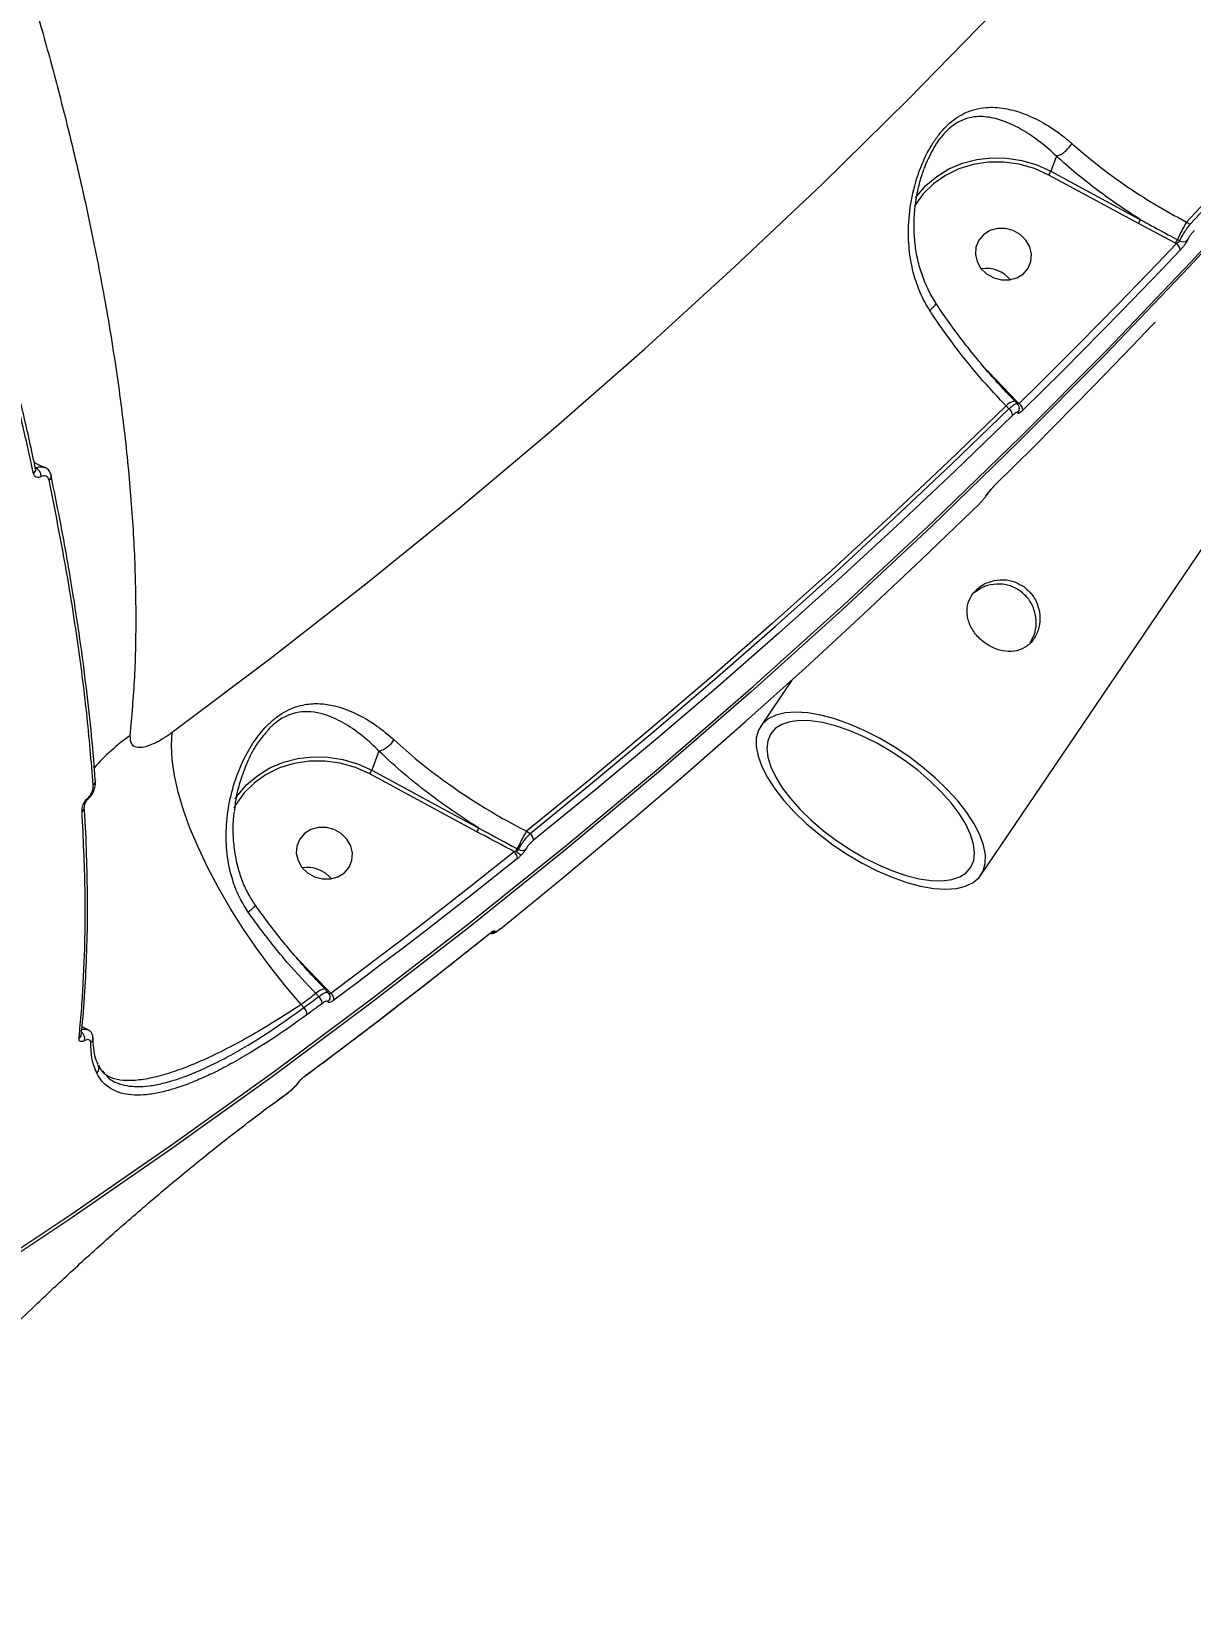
# Model space of a CAD drawing. Header units: millimetres. Extents: x -4688 to 6829, y -6350 to 4771.
# Drawn here: x 2400.1 to 2583.1, y 28.7 to 279 of the extents above; entities that cross this region are included whole.
import ezdxf

# ---------------------------------------------------------------- set-up
doc = ezdxf.new("R2010")
doc.units = ezdxf.units.MM
for name, color, linetype in [('DIKOM_ОБЪЕКТ', 7, 'Continuous'), ('DIKOM_РАЗМЕР_ЗОНА', 7, 'Continuous'), ('DIKOM_РАЗМЕР_ОБЪЕКТА', 7, 'Continuous')]:
    doc.layers.add(name, color=color, linetype=linetype)
doc.styles.add('style1', font='arial.ttf', dxfattribs={"width": 0.8})
doc.dimstyles.new('1-50', dxfattribs={"dimtxt": 300, "dimasz": 200, "dimexe": 100, "dimexo": 0, "dimgap": 100, "dimtad": 1, "dimtxsty": 'style1', "dimcen": 200, "dimclrd": 7, "dimclre": 7, "dimclrt": 7, "dimadec": 1, "dimazin": 2, "dimtfac": 1, "dimtmove": 0, "dimatfit": 2, "dimfxl": 0, "dimlwd": 25, "dimlwe": 18, "dimarcsym": 0})

# ---------------------------------------------------------------- blocks, each defined once
blk = doc.blocks.new('*D9')
at = {"layer": 'Defpoints', "color": 0, "transparency": 16777216}
for p in [(2285.35, 2926.08), (233.68, -3329.73), (5655.58, -3329.73)]:
    blk.add_point(p, dxfattribs=at)
at = {"layer": 'DIKOM_РАЗМЕР_ОБЪЕКТА', "color": 7, "lineweight": 18, "transparency": 16777216}
for p, q in [((2285.35, 2926.08), (5755.58, 2926.08)), ((233.68, -3329.73), (5755.58, -3329.73))]:
    blk.add_line(p, q, dxfattribs=at)
at = {"layer": 'DIKOM_РАЗМЕР_ОБЪЕКТА', "color": 7, "lineweight": 25, "transparency": 16777216}
blk.add_line((5655.58, 2726.08), (5655.58, -3129.73), dxfattribs=at)
at = {"layer": 'DIKOM_РАЗМЕР_ОБЪЕКТА', "color": 7, "transparency": 16777216}
for points in [[(5622.24, 2726.08), (5688.91, 2726.08), (5655.58, 2926.08)], [(5622.24, -3129.73), (5688.91, -3129.73), (5655.58, -3329.73)]]:
    blk.add_solid(points, dxfattribs=at)
at = {"layer": 'DIKOM_РАЗМЕР_ОБЪЕКТА', "color": 7, "transparency": 16777216, "insert": (5402.4, -130.27), "char_height": 300, "attachment_point": 5, "rotation": 90, "style": 'style1'}
blk.add_mtext('6250', dxfattribs=at)
blk = doc.blocks.new('*D10')
at = {"layer": 'Defpoints', "color": 0, "transparency": 16777216}
for p in [(2960.09, 4770.95), (741.18, -5330.34), (6729.08, -5330.34)]:
    blk.add_point(p, dxfattribs=at)
at = {"layer": 'DIKOM_РАЗМЕР_ЗОНА', "color": 7, "lineweight": 18, "transparency": 16777216}
for p, q in [((2960.09, 4770.95), (6829.08, 4770.95)), ((741.18, -5330.34), (6829.08, -5330.34))]:
    blk.add_line(p, q, dxfattribs=at)
at = {"layer": 'DIKOM_РАЗМЕР_ЗОНА', "color": 7, "lineweight": 25, "transparency": 16777216}
blk.add_line((6729.08, 4570.95), (6729.08, -5130.34), dxfattribs=at)
at = {"layer": 'DIKOM_РАЗМЕР_ЗОНА', "color": 7, "transparency": 16777216}
for points in [[(6695.74, 4570.95), (6762.41, 4570.95), (6729.08, 4770.95)], [(6695.74, -5130.34), (6762.41, -5130.34), (6729.08, -5330.34)]]:
    blk.add_solid(points, dxfattribs=at)
at = {"layer": 'DIKOM_РАЗМЕР_ЗОНА', "color": 7, "transparency": 16777216, "insert": (6475.9, -93.77), "char_height": 300, "attachment_point": 5, "rotation": 90, "style": 'style1'}
blk.add_mtext('10100', dxfattribs=at)
blk = doc.blocks.new('*D11')
at = {"layer": 'Defpoints', "color": 0, "transparency": 16777216}
for p in [(3703.08, 2652.76), (-3188.42, -47.63), (-3188.42, -4921.77)]:
    blk.add_point(p, dxfattribs=at)
at = {"layer": 'DIKOM_РАЗМЕР_ОБЪЕКТА', "color": 7, "lineweight": 18, "transparency": 16777216}
for p, q in [((3703.08, 2652.76), (3703.08, -5021.77)), ((-3188.42, -47.63), (-3188.42, -5021.77))]:
    blk.add_line(p, q, dxfattribs=at)
at = {"layer": 'DIKOM_РАЗМЕР_ОБЪЕКТА', "color": 7, "lineweight": 25, "transparency": 16777216}
blk.add_line((3503.08, -4921.77), (-2988.42, -4921.77), dxfattribs=at)
at = {"layer": 'DIKOM_РАЗМЕР_ОБЪЕКТА', "color": 7, "transparency": 16777216}
for points in [[(-2988.42, -4888.44), (-2988.42, -4955.11), (-3188.42, -4921.77)], [(3503.08, -4888.44), (3503.08, -4955.11), (3703.08, -4921.77)]]:
    blk.add_solid(points, dxfattribs=at)
at = {"layer": 'DIKOM_РАЗМЕР_ОБЪЕКТА', "color": 7, "transparency": 16777216, "insert": (4.08, -4668.6), "char_height": 300, "attachment_point": 5, "style": 'style1'}
blk.add_mtext('6900', dxfattribs=at)
blk = doc.blocks.new('*D12')
at = {"layer": 'Defpoints', "color": 0, "transparency": 16777216}
for p in [(4937.72, 2926.08), (-4688.42, -671.13), (4937.72, -6249.77)]:
    blk.add_point(p, dxfattribs=at)
at = {"layer": 'DIKOM_РАЗМЕР_ЗОНА', "color": 7, "lineweight": 18, "transparency": 16777216}
for p, q in [((4937.72, 2926.08), (4937.72, -6349.77)), ((-4688.42, -671.13), (-4688.42, -6349.77))]:
    blk.add_line(p, q, dxfattribs=at)
at = {"layer": 'DIKOM_РАЗМЕР_ЗОНА', "color": 7, "lineweight": 25, "transparency": 16777216}
blk.add_line((-4488.42, -6249.77), (4737.72, -6249.77), dxfattribs=at)
at = {"layer": 'DIKOM_РАЗМЕР_ЗОНА', "color": 7, "transparency": 16777216}
for points in [[(-4488.42, -6216.44), (-4488.42, -6283.11), (-4688.42, -6249.77)], [(4737.72, -6216.44), (4737.72, -6283.11), (4937.72, -6249.77)]]:
    blk.add_solid(points, dxfattribs=at)
at = {"layer": 'DIKOM_РАЗМЕР_ЗОНА', "color": 7, "transparency": 16777216, "insert": (124.65, -5996.6), "char_height": 300, "attachment_point": 5, "style": 'style1'}
blk.add_mtext('9650', dxfattribs=at)

msp = doc.modelspace()

# ---------------------------------------------------------------- linework, layer by layer
at = {"layer": 'DIKOM_ОБЪЕКТ', "color": 7, "linetype": 'Continuous', "lineweight": 15}
for p, q in [((2550.036, 145.771), (2667.44, 319.204)), ((2561.956, 259.343), (2561.062, 256.965)), ((2574.932, 248.721), (2560.758, 256.37)), ((2561.062, 256.965), (2575.235, 249.315)), ((2580.788, 245.603), (2574.932, 248.721)), ((2582.513, 248.933), (2583.105, 248.613)), ((2580.907, 245.538), (2580.788, 245.603)), ((2581.075, 246.158), (2581.434, 245.964)), ((2550.842, 225.66), (2551.286, 225.206)), ((2551.286, 225.206), (2555.722, 220.614)), ((2555.403, 220.633), (2555.392, 220.643)), ((2555.804, 220.222), (2555.403, 220.633)), ((2555.722, 220.614), (2556.072, 220.257)), ((2554.454, 219.445), (2554, 219.909)), ((2400.767, 209.91), (2400.764, 209.944)), ((2403.218, 208.911), (2403.228, 208.871)), ((2552.067, 207.168), (2552.149, 207.251)), ((2552.148, 207.253), (2552.187, 207.307)), ((2520.18, 176.59), (2515.255, 169.316)), ((2454.961, 165.379), (2453.823, 162.354)), ((2470.454, 152.619), (2453.519, 161.759)), ((2453.823, 162.354), (2470.758, 153.214)), ((2478.251, 152.715), (2478.865, 152.383)), ((2476.814, 149.94), (2477.016, 149.831)), ((2441.883, 132.808), (2442.323, 132.358)), ((2442.323, 132.358), (2446.749, 127.777)), ((2446.43, 127.795), (2446.419, 127.805)), ((2446.95, 127.263), (2446.43, 127.795)), ((2446.749, 127.777), (2447.359, 127.153)), ((2442.698, 125.35), (2443.098, 124.849)), ((2445.48, 126.609), (2445.027, 127.071)), ((2407.969, 120.611), (2407.968, 120.591)), ((2438.299, 109.709), (2440.683, 111.47))]:
    msp.add_line(p, q, dxfattribs=at)
at = {"layer": 'DIKOM_ОБЪЕКТ', "color": 7, "linetype": 'Continuous', "lineweight": 15, "flags": 128}
for points in [[(2647.917, 325.502), (2640.185, 315.604), (2632.325, 305.798), (2624.336, 296.083), (2616.221, 286.462), (2607.98, 276.934), (2599.614, 267.503), (2591.124, 258.169), (2582.513, 248.933)], [(2583.105, 248.613), (2591.699, 257.831), (2600.17, 267.148), (2608.519, 276.561), (2616.743, 286.069), (2624.843, 295.671), (2632.816, 305.366), (2640.662, 315.153), (2648.379, 325.029)], [(2390.139, 81.434), (2406.455, 92.264), (2422.545, 103.369), (2438.403, 114.745), (2454.023, 126.388), (2469.403, 138.295), (2484.537, 150.463), (2499.419, 162.887), (2514.047, 175.564), (2528.415, 188.491), (2542.52, 201.662), (2556.356, 215.075), (2569.92, 228.725), (2583.207, 242.608), (2596.214, 256.72), (2608.936, 271.056), (2621.37, 285.613)], [(2621.061, 284.792), (2608.627, 270.235), (2595.905, 255.899), (2582.898, 241.787), (2569.611, 227.904), (2556.047, 214.254), (2542.211, 200.841), (2528.107, 187.669), (2513.738, 174.743), (2499.111, 162.066), (2484.228, 149.641), (2469.094, 137.474), (2453.715, 125.567), (2438.094, 113.924), (2422.236, 102.548), (2406.147, 91.443), (2389.83, 80.613)], [(2422.32, 168.346), (2437.746, 179.933), (2452.925, 191.787), (2467.854, 203.905), (2482.527, 216.283), (2496.939, 228.917), (2511.086, 241.803), (2524.963, 254.937), (2538.566, 268.314), (2551.89, 281.931)], [(2560.758, 256.37), (2558.488, 257.382), (2556.099, 258.067), (2553.65, 258.409), (2551.2, 258.399), (2548.808, 258.038), (2546.531, 257.334), (2544.425, 256.304), (2542.541, 254.973), (2540.923, 253.374), (2539.612, 251.545), (2539.529, 251.404)], [(2539.726, 252.731), (2539.922, 253.01), (2541.357, 254.69), (2543.06, 256.139), (2544.992, 257.327), (2547.113, 258.227), (2549.376, 258.819), (2551.733, 259.091), (2554.131, 259.037), (2556.52, 258.658), (2558.847, 257.962), (2561.062, 256.965)], [(2550.94, 240.74), (2552.052, 240.112), (2553.289, 239.786), (2554.551, 239.79), (2555.736, 240.123), (2556.747, 240.758), (2557.504, 241.644), (2557.944, 242.708), (2558.032, 243.865), (2557.76, 245.021), (2557.152, 246.083), (2556.255, 246.963), (2555.143, 247.592), (2553.906, 247.917), (2552.644, 247.913), (2551.459, 247.58), (2550.447, 246.945), (2549.691, 246.06), (2549.251, 244.995), (2549.163, 243.838), (2549.434, 242.682), (2550.043, 241.621), (2550.94, 240.74)], [(2556.072, 220.257), (2559.227, 223.373), (2562.368, 226.502), (2565.495, 229.644), (2568.607, 232.798), (2571.704, 235.965), (2574.786, 239.144), (2577.854, 242.335), (2580.907, 245.538)], [(2581.521, 244.516), (2578.465, 241.309), (2575.395, 238.116), (2572.31, 234.934), (2569.21, 231.765), (2566.096, 228.608), (2562.967, 225.464), (2559.823, 222.332), (2556.665, 219.213)], [(2552.187, 207.307), (2555.345, 210.426), (2558.488, 213.558), (2561.617, 216.702), (2564.732, 219.859), (2567.832, 223.028), (2570.917, 226.209), (2573.987, 229.403), (2577.043, 232.609)], [(2554, 219.909), (2544.927, 211.14), (2535.738, 202.474), (2526.435, 193.913), (2517.019, 185.458), (2507.492, 177.109), (2497.853, 168.868), (2488.106, 160.737), (2478.251, 152.715)], [(2478.865, 152.383), (2488.699, 160.39), (2498.424, 168.507), (2508.042, 176.732), (2517.549, 185.064), (2526.945, 193.503), (2536.228, 202.047), (2545.398, 210.694), (2554.454, 219.445)], [(2555.046, 218.403), (2545.983, 209.645), (2536.806, 200.99), (2527.514, 192.439), (2518.11, 183.993), (2508.595, 175.654), (2498.97, 167.422), (2489.236, 159.299), (2479.395, 151.285)], [(2551.122, 206.034), (2551.094, 205.989), (2550.993, 205.873)], [(2474.145, 137.326), (2483.986, 145.34), (2493.72, 153.463), (2503.345, 161.695), (2512.86, 170.034), (2522.264, 178.48), (2531.555, 187.031), (2540.733, 195.685), (2549.796, 204.444)], [(2538.629, 164.501), (2536.344, 166.026), (2533.996, 167.406), (2531.625, 168.616), (2529.271, 169.638), (2526.976, 170.452), (2524.777, 171.046), (2522.713, 171.408), (2520.818, 171.533), (2519.126, 171.419), (2517.666, 171.068), (2516.462, 170.485), (2515.534, 169.68), (2514.9, 168.668), (2514.569, 167.466), (2514.547, 166.094), (2514.835, 164.575), (2515.428, 162.936), (2516.315, 161.205), (2517.482, 159.412), (2518.908, 157.586), (2520.569, 155.76), (2522.437, 153.964), (2524.48, 152.229), (2526.662, 150.585), (2528.947, 149.061), (2531.295, 147.681), (2533.666, 146.471), (2536.019, 145.449), (2538.315, 144.635), (2540.514, 144.041), (2542.578, 143.679), (2544.473, 143.554), (2546.165, 143.668), (2547.625, 144.019), (2548.829, 144.602), (2549.757, 145.407), (2550.391, 146.419), (2550.722, 147.621), (2550.744, 148.993), (2550.456, 150.512), (2549.863, 152.15), (2548.976, 153.881), (2547.809, 155.675), (2546.383, 157.501), (2544.721, 159.327), (2542.854, 161.123), (2540.811, 162.858), (2538.629, 164.501)], [(2442.698, 125.35), (2440.252, 128.205), (2437.884, 131.182), (2435.617, 134.256), (2433.47, 137.398), (2431.463, 140.579), (2429.616, 143.772), (2427.943, 146.945), (2426.462, 150.071), (2425.184, 153.121), (2424.123, 156.067), (2423.287, 158.882), (2422.684, 161.541), (2422.32, 164.02), (2422.198, 166.295), (2422.32, 168.346)], [(2538.059, 163.839), (2535.9, 165.275), (2533.681, 166.568), (2531.443, 167.692), (2529.227, 168.628), (2527.074, 169.357), (2525.026, 169.866), (2523.119, 170.145), (2521.39, 170.19), (2519.871, 169.999), (2518.589, 169.576), (2517.569, 168.928), (2516.83, 168.069), (2516.386, 167.014), (2516.245, 165.782), (2516.409, 164.397), (2516.876, 162.884), (2517.636, 161.272), (2518.676, 159.59), (2519.976, 157.87), (2521.512, 156.144), (2523.256, 154.444), (2525.174, 152.802), (2527.232, 151.248), (2529.391, 149.812), (2531.61, 148.519), (2533.848, 147.394), (2536.064, 146.459), (2538.217, 145.73), (2540.265, 145.221), (2542.172, 144.942), (2543.901, 144.897), (2545.42, 145.088), (2546.702, 145.511), (2547.722, 146.159), (2548.46, 147.018), (2548.905, 148.073), (2549.046, 149.305), (2548.882, 150.69), (2548.415, 152.203), (2547.655, 153.815), (2546.615, 155.497), (2545.315, 157.217), (2543.779, 158.943), (2542.035, 160.643), (2540.117, 162.285), (2538.059, 163.839)], [(2453.519, 161.759), (2451.249, 162.771), (2448.86, 163.456), (2446.411, 163.798), (2443.961, 163.788), (2441.569, 163.426), (2439.292, 162.722), (2437.186, 161.693), (2435.302, 160.362), (2433.685, 158.763), (2432.373, 156.934), (2432.041, 156.339)], [(2432.255, 157.771), (2432.683, 158.399), (2434.119, 160.079), (2435.821, 161.528), (2437.754, 162.716), (2439.874, 163.615), (2442.138, 164.208), (2444.494, 164.48), (2446.893, 164.426), (2449.281, 164.047), (2451.608, 163.351), (2453.823, 162.354)], [(2410.21, 160.73), (2410.216, 160.682), (2410.217, 160.67)], [(2408.976, 157.768), (2408.994, 157.773), (2409.009, 157.784), (2409.018, 157.8), (2409.023, 157.822), (2409.023, 157.849), (2409.018, 157.881), (2409.009, 157.918), (2408.995, 157.959)], [(2443.701, 146.129), (2444.813, 145.501), (2446.05, 145.175), (2447.312, 145.179), (2448.497, 145.512), (2449.509, 146.147), (2450.265, 147.033), (2450.705, 148.097), (2450.793, 149.254), (2450.522, 150.41), (2449.913, 151.471), (2449.016, 152.352), (2447.904, 152.981), (2446.667, 153.306), (2445.405, 153.302), (2444.22, 152.969), (2443.209, 152.334), (2442.452, 151.449), (2442.012, 150.384), (2441.924, 149.227), (2442.196, 148.071), (2442.804, 147.01), (2443.701, 146.129)], [(2447.359, 127.153), (2451.025, 129.896), (2454.677, 132.653), (2458.317, 135.425), (2461.942, 138.211), (2465.555, 141.012), (2469.154, 143.827), (2472.739, 146.657), (2476.31, 149.501)], [(2476.837, 148.399), (2473.263, 145.553), (2469.675, 142.72), (2466.073, 139.903), (2462.458, 137.1), (2458.829, 134.311), (2455.187, 131.537), (2451.531, 128.777), (2447.862, 126.032)], [(2443.384, 114.126), (2447.053, 116.871), (2450.708, 119.63), (2454.351, 122.405), (2457.979, 125.193), (2461.595, 127.996), (2465.197, 130.814), (2468.785, 133.646), (2472.359, 136.493)], [(2472.308, 136.429), (2472.313, 136.433), (2472.359, 136.493)], [(2472.713, 136.721), (2472.777, 136.765), (2472.87, 136.858)], [(2445.027, 127.071), (2444.737, 126.856), (2444.446, 126.641), (2444.154, 126.425), (2443.863, 126.21), (2443.572, 125.995), (2443.281, 125.78), (2442.989, 125.565), (2442.698, 125.35)], [(2443.098, 124.849), (2443.396, 125.069), (2443.694, 125.289), (2443.992, 125.508), (2444.289, 125.728), (2444.587, 125.948), (2444.885, 126.168), (2445.182, 126.388), (2445.48, 126.609)], [(2445.982, 125.489), (2445.684, 125.269), (2445.386, 125.048), (2445.089, 124.828), (2444.791, 124.608), (2444.493, 124.388), (2444.194, 124.168), (2443.896, 123.948), (2443.598, 123.728)], [(2409.816, 120.068), (2409.816, 120.063), (2409.818, 120.008)], [(2442.26, 113.033), (2442.187, 112.937), (2442.06, 112.826)], [(2443.335, 114.063), (2443.338, 114.066), (2443.384, 114.126)], [(2438.348, 109.769), (2438.646, 109.989), (2438.944, 110.209), (2439.242, 110.429), (2439.54, 110.649), (2439.838, 110.869), (2440.136, 111.089), (2440.434, 111.31), (2440.731, 111.53)], [(2440.683, 111.47), (2440.685, 111.471), (2440.731, 111.53)], [(2438.299, 109.709), (2438.302, 109.711), (2438.348, 109.769)]]:
    msp.add_lwpolyline(points, dxfattribs=at)
at = {"layer": 'DIKOM_ОБЪЕКТ', "color": 7, "linetype": 'Continuous', "lineweight": 15}
for centre, radius, start, end in [((2556.256, 259.043), 5.236, 329.30135, 336.61162), ((2570.43, 251.393), 5.235, 329.30142, 336.61162), ((2608.11, 233.912), 29.678, 149.59556, 155.63141), ((2575.668, 248.607), 5.936, 329.59556, 335.63141), ((2580.196, 244.417), 1.328, 4.27258, 57.64449), ((2581.966, 246.845), 1.029, 238.84446, 309.73243), ((2550.91, 236.708), 4.9, 39.32957, 99.44626), ((2550.912, 236.713), 4.896, 39.29931, 99.47652), ((2555.667, 218.435), 2.224, 97.10218, 138.51329), ((2555.016, 221.436), 1.084, 299.09508, 310.66968), ((2553.669, 218.31), 1.38, 3.83647, 55.35095), ((2555.197, 219.437), 0.914, 316.29371, 358.51882), ((2555.299, 219.127), 1.369, 3.5922, 55.61728), ((2400.104, 209.828), 0.666, 296.72317, 8.80028), ((2400.052, 208.704), 1.573, 0.62501, 62.74621), ((2402.553, 208.802), 0.678, 297.38202, 5.79444), ((2436.132, 139.154), 35.224, 125.56948, 137.96078), ((2409.47, 160.664), 0.747, 300.83198, 0.45358), ((2449.018, 164.432), 5.236, 329.30135, 336.61162), ((2407.705, 156.44), 0.745, 300.67865, 2.39911), ((2465.952, 155.292), 5.235, 329.30142, 336.61162), ((2503.848, 137.694), 29.678, 149.59556, 155.63141), ((2477.889, 151.236), 1.507, 1.88167, 49.6198), ((2475.336, 148.358), 1.502, 1.55603, 49.55824), ((2472.428, 151.893), 4.801, 331.39381, 335.99312), ((2481.505, 154.251), 6.732, 223.7616, 232.47039), ((2477.559, 150.726), 1.048, 238.73096, 302.28012), ((2443.672, 142.097), 4.9, 39.32957, 99.44626), ((2443.673, 142.101), 4.896, 39.29929, 99.47653), ((2472.609, 137.67), 0.999, 275.6604, 310.30607), ((2446.694, 125.597), 2.225, 97.11779, 138.50718), ((2446.043, 128.599), 1.084, 299.09508, 310.66968), ((2444.418, 125.46), 1.564, 1.07172, 47.24295), ((2446.35, 126.475), 0.917, 308.7406, 359.72474), ((2446.311, 126.009), 1.552, 0.86256, 47.49349), ((2442.029, 123.701), 1.569, 1.01499, 47.07636), ((2407.184, 120.683), 0.789, 302.17916, 353.30831), ((2407.02, 119.869), 1.493, 351.10069, 49.37198), ((2408.977, 120.026), 0.841, 304.27151, 358.76764), ((2409.821, 115.242), 0.934, 308.51631, 37.63387)]:
    msp.add_arc(centre, radius, start, end, dxfattribs=at)
for points, knots in [([(2152.253, 680.394), (2156.117, 676.748), (2163.855, 669.448), (2175.559, 657.73), (2187.322, 645.452), (2199.151, 632.551), (2210.994, 619.086), (2222.842, 605.051), (2234.634, 590.51), (2245.621, 576.413), (2255.78, 562.904), (2265.132, 550.062), (2274.364, 536.97), (2283.473, 523.627), (2292.43, 510.07), (2301.226, 496.302), (2309.829, 482.373), (2317.702, 469.173), (2324.867, 456.763), (2331.3, 445.285), (2337.495, 433.888), (2343.459, 422.574), (2349.241, 411.25), (2354.742, 400.112), (2359.958, 389.189), (2364.903, 378.474), (2369.655, 367.799), (2374.31, 356.941), (2378.84, 345.927), (2383.184, 334.88), (2387.247, 324.042), (2391.036, 313.41), (2394.583, 302.896), (2397.83, 292.682), (2400.781, 282.786), (2403.451, 273.195), (2405.883, 263.759), (2408.334, 253.396), (2410.686, 242.206), (2412.808, 230.305), (2414.471, 218.773), (2415.665, 207.656), (2416.392, 196.972), (2416.637, 186.755), (2416.442, 176.964), (2415.909, 170.86), (2415.643, 167.805)], [0, 0, 0, 0, 0.027858, 0.0557831, 0.0839218, 0.1121298, 0.1406162, 0.1691746, 0.1979545, 0.2268089, 0.2504309, 0.2740941, 0.2978871, 0.3217224, 0.3457257, 0.3697725, 0.3939525, 0.4181768, 0.4379602, 0.4577678, 0.4770384, 0.4963089, 0.5156701, 0.5350313, 0.5534623, 0.5718932, 0.5904036, 0.608914, 0.6286502, 0.6484107, 0.6676353, 0.6868599, 0.7061749, 0.7254898, 0.7438766, 0.7622633, 0.7807292, 0.799195, 0.8241782, 0.8492123, 0.8742961, 0.8994316, 0.9244969, 0.9496137, 0.9747808, 1, 1, 1, 1]), ([(2541.953, 234.976), (2541.813, 235.2), (2541.126, 236.295), (2540.115, 238.418), (2539.132, 241.596), (2538.592, 245.13), (2538.56, 249.19), (2539.178, 253.579), (2540.499, 257.837), (2542.122, 260.996), (2543.567, 263), (2544.76, 264.293), (2546.037, 265.34), (2547.478, 266.194), (2549.086, 266.789), (2551.221, 267.141), (2553.779, 266.99), (2556.79, 266.159), (2559.909, 264.685), (2562.479, 262.991), (2563.966, 261.722), (2564.409, 261.344)], [0, 0, 0, 0, 0.013455, 0.0657647, 0.1192356, 0.1826302, 0.2473566, 0.3250329, 0.4053504, 0.467846, 0.4985595, 0.5302984, 0.5609722, 0.5926248, 0.6340457, 0.6764914, 0.747173, 0.8197567, 0.8928425, 0.9680649, 1, 1, 1, 1]), ([(2561.959, 259.345), (2561.958, 259.345), (2561.565, 259.728), (2560.254, 260.936), (2557.984, 262.684), (2555.272, 264.262), (2552.628, 265.294), (2550.427, 265.666), (2548.55, 265.53), (2547.174, 265.126), (2545.905, 264.439), (2544.574, 263.389), (2543.534, 262.146), (2542.36, 260.362), (2541.838, 259.19), (2541.404, 258.218)], [0, 0, 0, 0, 0.0000703, 0.0558708, 0.1845873, 0.3168434, 0.4398101, 0.5654492, 0.6346958, 0.7054695, 0.7544533, 0.8053223, 0.8849158, 0.9044982, 1, 1, 1, 1]), ([(2561.959, 259.345), (2562.136, 259.397), (2562.49, 259.502), (2563.122, 259.92), (2563.741, 260.477), (2564.133, 260.947), (2564.338, 261.237), (2564.385, 261.307), (2564.409, 261.344)], [0, 0, 0, 0, 0.231622, 0.4632441, 0.6948665, 0.9264897, 0.9610341, 1, 1, 1, 1]), ([(2564.409, 261.344), (2565.391, 260.491), (2567.365, 258.776), (2570.574, 256.325), (2573.918, 253.994), (2577.859, 251.479), (2580.788, 249.876), (2582.513, 248.933)], [0, 0, 0, 0, 0.1872854, 0.3765509, 0.5570061, 0.7391968, 1, 1, 1, 1]), ([(2542.911, 236.235), (2542.879, 236.277), (2542.369, 236.966), (2541.6, 238.489), (2540.631, 240.789), (2539.953, 243.265), (2539.566, 245.85), (2539.443, 248.562), (2539.608, 251.357), (2540.053, 254.009), (2540.651, 256.303), (2541.165, 257.63), (2541.394, 258.222)], [0, 0, 0, 0, 0.0069114, 0.1131191, 0.2234772, 0.3365504, 0.4514468, 0.5694265, 0.6949064, 0.8187348, 0.9191033, 1, 1, 1, 1]), ([(2541.404, 258.218), (2541.366, 258.146), (2541.251, 257.932), (2541.196, 257.7), (2541.159, 257.546)], [0, 0, 0, 0, 0.33195049, 1, 1, 1, 1]), ([(2561.956, 259.343), (2561.956, 259.343), (2561.957, 259.344), (2561.958, 259.345), (2561.959, 259.345)], [0, 0, 0, 0, 0.6235445, 1, 1, 1, 1]), ([(2575.235, 249.315), (2574.088, 250.053), (2571.783, 251.535), (2568.403, 253.971), (2565.072, 256.572), (2562.998, 258.416), (2561.956, 259.343)], [0, 0, 0, 0, 0.2380428, 0.4781615, 0.737711, 1, 1, 1, 1]), ([(2575.235, 249.315), (2575.527, 249.154), (2576.985, 248.351), (2578.939, 247.31), (2580.593, 246.418), (2581.075, 246.158)], [0, 0, 0, 0, 0.150422, 0.7521248, 1, 1, 1, 1]), ([(2581.434, 245.964), (2581.441, 245.983), (2581.514, 246.152), (2581.717, 246.552), (2582.123, 247.231), (2582.61, 247.962), (2582.94, 248.396), (2583.105, 248.613)], [0, 0, 0, 0, 0.0286324, 0.2670867, 0.510146, 0.7556544, 1, 1, 1, 1]), ([(2580.907, 245.538), (2580.965, 245.568), (2581.079, 245.625), (2581.238, 245.736), (2581.358, 245.846), (2581.411, 245.917), (2581.429, 245.953), (2581.432, 245.961), (2581.434, 245.964)], [0, 0, 0, 0, 0.263118, 0.515948, 0.7521042, 0.9410882, 0.9741792, 1, 1, 1, 1]), ([(2582.623, 246.054), (2582.619, 246.043), (2582.575, 245.941), (2582.447, 245.704), (2582.181, 245.307), (2581.856, 244.885), (2581.633, 244.639), (2581.521, 244.516)], [0, 0, 0, 0, 0.027856, 0.2650195, 0.5077103, 0.7539625, 1, 1, 1, 1]), ([(2583.721, 247.594), (2583.61, 247.471), (2583.387, 247.225), (2583.064, 246.802), (2582.8, 246.405), (2582.672, 246.166), (2582.628, 246.064), (2582.623, 246.054)], [0, 0, 0, 0, 0.2457883, 0.4917905, 0.7342879, 0.9715254, 1, 1, 1, 1]), ([(2400.404, 209.234), (2400.3, 209.716), (2399.781, 212.128), (2398.271, 218.851), (2395.67, 229.565), (2393.174, 238.561), (2391.926, 243.064)], [0, 0, 0, 0, 0.0441427, 0.2207211, 0.6100162, 1, 1, 1, 1]), ([(2400.742, 209.927), (2400.427, 211.414), (2399.524, 215.678), (2397.826, 222.87), (2395.654, 231.485), (2393.799, 238.444), (2392.609, 242.567), (2392.271, 243.737)], [0, 0, 0, 0, 0.1365428, 0.3915583, 0.6459042, 0.8995397, 1, 1, 1, 1]), ([(2542.821, 236.173), (2542.841, 236.128), (2542.89, 236.021), (2542.687, 235.688), (2542.361, 235.335), (2542.088, 235.09), (2541.985, 235.003), (2541.953, 234.976)], [0, 0, 0, 0, 0.2212105, 0.5283718, 0.8355341, 0.9492306, 1, 1, 1, 1]), ([(2555.415, 220.664), (2554.805, 221.293), (2553.37, 222.771), (2551.172, 225.239), (2548.834, 228.023), (2546.595, 230.886), (2544.585, 233.62), (2543.394, 235.401), (2542.858, 236.202)], [0, 0, 0, 0, 0.13284786, 0.31225384, 0.49247476, 0.6729132, 0.8528918, 1, 1, 1, 1]), ([(2554, 219.909), (2552.497, 221.522), (2549.447, 224.794), (2545.591, 229.695), (2543.162, 233.138), (2542.111, 234.736), (2541.953, 234.976)], [0, 0, 0, 0, 0.3434989, 0.6969397, 0.9545307, 1, 1, 1, 1]), ([(2577.043, 232.609), (2577.067, 232.635), (2577.198, 232.772), (2577.42, 232.988), (2577.554, 233.09), (2577.62, 233.141)], [0, 0, 0, 0, 0.1049364, 0.5584296, 1, 1, 1, 1]), ([(2577.058, 232.608), (2577.109, 232.661), (2577.23, 232.788), (2577.348, 232.895), (2577.42, 232.952), (2577.419, 232.951), (2577.418, 232.951)], [0, 0, 0, 0, 0.27383012, 0.65392406, 0.89720842, 1, 1, 1, 1]), ([(2554.454, 219.445), (2554.487, 219.475), (2554.709, 219.676), (2555.101, 219.991), (2555.516, 220.231), (2555.753, 220.3), (2555.778, 220.22), (2555.783, 220.202)], [0, 0, 0, 0, 0.05094777, 0.33995536, 0.62843907, 0.91699761, 1, 1, 1, 1]), ([(2555.857, 218.806), (2555.849, 218.849), (2555.833, 218.934), (2555.669, 218.898), (2555.421, 218.742), (2555.194, 218.546), (2555.065, 218.421), (2555.046, 218.403)], [0, 0, 0, 0, 0.2393873, 0.4786703, 0.7179146, 0.9577109, 1, 1, 1, 1]), ([(2556.09, 219.412), (2556.098, 219.458), (2556.126, 219.626), (2556.034, 219.941), (2555.869, 220.131), (2555.797, 220.213)], [0, 0, 0, 0, 0.1768416, 0.6438673, 1, 1, 1, 1]), ([(2556.665, 219.213), (2556.646, 219.194), (2556.517, 219.069), (2556.29, 218.872), (2556.044, 218.715), (2555.881, 218.678), (2555.865, 218.763), (2555.857, 218.806)], [0, 0, 0, 0, 0.0426165, 0.282457, 0.5216215, 0.7607575, 1, 1, 1, 1]), ([(2402.143, 210.197), (2401.668, 210.379), (2401.063, 210.611), (2400.618, 210.89), (2400.522, 210.951)], [0, 0, 0, 0, 0.7847961, 1, 1, 1, 1]), ([(2400.773, 210.103), (2400.997, 210.185), (2401.464, 210.355), (2401.883, 210.252), (2402.099, 210.199)], [0, 0, 0, 0, 0.4814268, 1, 1, 1, 1]), ([(2401.625, 208.722), (2401.496, 208.673), (2401.22, 208.57), (2400.842, 208.626), (2400.537, 208.842), (2400.448, 209.103), (2400.404, 209.234)], [0, 0, 0, 0, 0.2213871, 0.4744058, 0.7373087, 1, 1, 1, 1]), ([(2402.865, 208.2), (2402.82, 208.333), (2402.731, 208.598), (2402.421, 208.818), (2402.036, 208.875), (2401.755, 208.77), (2401.625, 208.722)], [0, 0, 0, 0, 0.2632567, 0.5266594, 0.7813278, 1, 1, 1, 1]), ([(2403.214, 208.869), (2403.208, 208.92), (2403.169, 209.209), (2402.904, 209.659), (2402.495, 210.075), (2402.179, 210.153), (2402.086, 210.176)], [0, 0, 0, 0, 0.0840156, 0.4727409, 0.8454003, 1, 1, 1, 1]), ([(2409.853, 160.023), (2409.54, 163.784), (2408.913, 171.313), (2407.369, 183.179), (2405.419, 195.429), (2403.717, 203.941), (2402.865, 208.2)], [0, 0, 0, 0, 0.24887393, 0.49819391, 0.74886905, 1, 1, 1, 1]), ([(2410.163, 160.728), (2410.111, 161.532), (2409.899, 164.746), (2409.328, 170.56), (2408.447, 178.165), (2407.358, 185.958), (2406.071, 193.919), (2404.694, 201.56), (2403.654, 206.617), (2403.183, 208.907)], [0, 0, 0, 0, 0.0541389, 0.2163183, 0.3785996, 0.5409473, 0.7033236, 0.8656826, 1, 1, 1, 1]), ([(2549.796, 204.444), (2549.909, 204.558), (2550.137, 204.788), (2550.479, 205.176), (2550.772, 205.54), (2550.927, 205.763), (2550.985, 205.86), (2550.993, 205.873)], [0, 0, 0, 0, 0.240665, 0.4814361, 0.721633, 0.9612014, 1, 1, 1, 1]), ([(2550.993, 205.873), (2551.001, 205.887), (2551.059, 205.983), (2551.214, 206.206), (2551.505, 206.572), (2551.846, 206.961), (2552.073, 207.192), (2552.187, 207.307)], [0, 0, 0, 0, 0.0385716, 0.2780899, 0.5183557, 0.7592314, 1, 1, 1, 1]), ([(2551.122, 206.034), (2551.127, 206.042), (2551.144, 206.071), (2551.224, 206.191), (2551.381, 206.4), (2551.624, 206.695), (2551.874, 206.975), (2552.02, 207.121), (2552.067, 207.168)], [0, 0, 0, 0, 0.0554966, 0.1989895, 0.3876604, 0.6201352, 0.8771539, 1, 1, 1, 1]), ([(2556.804, 191.35), (2556.229, 191.678), (2555.079, 192.333), (2553.067, 192.528), (2551.113, 192.123), (2549.428, 191.113), (2548.272, 189.665), (2547.76, 187.979), (2547.897, 186.196), (2548.667, 184.44), (2549.986, 182.894), (2551.657, 181.749), (2553.474, 181.112), (2555.297, 181.043), (2556.975, 181.607), (2558.316, 182.791), (2559.162, 184.438), (2559.452, 186.349), (2559.132, 188.33), (2558.24, 190.123), (2557.259, 190.961), (2556.804, 191.35)], [0, 0, 0, 0, 0.0522311, 0.1044151, 0.1578388, 0.2123157, 0.2653818, 0.3167425, 0.3687702, 0.4227538, 0.477018, 0.5294975, 0.5809353, 0.6334994, 0.6877731, 0.7417319, 0.7936567, 0.8450715, 0.8982111, 0.9526877, 1, 1, 1, 1]), ([(2556.234, 190.687), (2555.661, 191.013), (2554.515, 191.665), (2552.514, 191.848), (2550.553, 191.476), (2549.51, 190.749), (2548.994, 190.39)], [0, 0, 0, 0, 0.2479039, 0.4955391, 0.7502344, 1, 1, 1, 1]), ([(2557.795, 182.487), (2558.039, 182.88), (2558.591, 183.772), (2558.852, 185.565), (2558.591, 187.538), (2557.724, 189.396), (2556.717, 190.269), (2556.234, 190.687)], [0, 0, 0, 0, 0.16155536, 0.36581637, 0.57825434, 0.79773021, 1, 1, 1, 1]), ([(2434.338, 139.914), (2433.866, 140.664), (2432.912, 142.178), (2431.754, 145.091), (2430.945, 148.624), (2430.745, 152.718), (2431.187, 156.869), (2432.165, 160.652), (2433.551, 164.054), (2435.271, 167.076), (2437.167, 169.376), (2438.935, 170.869), (2440.355, 171.761), (2441.832, 172.392), (2443.608, 172.835), (2445.656, 172.932), (2448.308, 172.53), (2451.317, 171.426), (2454.486, 169.604), (2456.477, 167.905), (2457.377, 167.137)], [0, 0, 0, 0, 0.04463049, 0.09018441, 0.15788875, 0.22769057, 0.29761016, 0.36911654, 0.42425902, 0.48081536, 0.54081571, 0.57085986, 0.6019605, 0.63408329, 0.6670382, 0.7192629, 0.77277533, 0.85171781, 0.93298704, 1, 1, 1, 1]), ([(2454.964, 165.381), (2454.964, 165.382), (2454.179, 166.191), (2452.437, 167.792), (2449.688, 169.739), (2447.101, 170.985), (2444.78, 171.579), (2443.029, 171.654), (2441.468, 171.365), (2439.972, 170.802), (2438.721, 169.934), (2437.746, 169.079), (2437.434, 168.663), (2437.264, 168.435)], [0, 0, 0, 0, 0.0001054, 0.1461043, 0.3178364, 0.4939722, 0.6043223, 0.7168782, 0.7816495, 0.8482096, 0.9419186, 0.9682488, 1, 1, 1, 1]), ([(2415.643, 167.805), (2415.666, 167.32), (2415.712, 166.344), (2416.814, 165.838), (2418.531, 166.131), (2420.477, 167.061), (2421.793, 167.979), (2422.32, 168.346)], [0, 0, 0, 0, 0.20990717, 0.42289475, 0.63826449, 0.85535394, 1, 1, 1, 1]), ([(2437.264, 168.435), (2436.75, 167.842), (2435.566, 166.477), (2434.245, 163.9), (2433.056, 160.772), (2432.329, 158.07), (2432.193, 156.335), (2432.158, 155.887)], [0, 0, 0, 0, 0.1676412, 0.3861727, 0.6121089, 0.8998829, 1, 1, 1, 1]), ([(2454.961, 165.379), (2454.961, 165.38), (2454.962, 165.381), (2454.963, 165.381), (2454.964, 165.381)], [0, 0, 0, 0, 0.5730682, 1, 1, 1, 1]), ([(2470.758, 153.214), (2469.499, 154.019), (2466.971, 155.638), (2463.018, 158.481), (2458.901, 161.722), (2456.281, 164.154), (2454.961, 165.379)], [0, 0, 0, 0, 0.2160685, 0.4341084, 0.7147644, 1, 1, 1, 1]), ([(2454.964, 165.381), (2455.15, 165.425), (2455.523, 165.513), (2456.179, 165.909), (2456.792, 166.429), (2457.18, 166.868), (2457.35, 167.1), (2457.377, 167.137)], [0, 0, 0, 0, 0.2462369, 0.4924738, 0.7387111, 0.9580304, 1, 1, 1, 1]), ([(2457.377, 167.137), (2458.626, 166.02), (2461.142, 163.768), (2465.674, 160.323), (2470.173, 157.305), (2474.491, 154.716), (2476.994, 153.384), (2478.251, 152.715)], [0, 0, 0, 0, 0.2106475, 0.4247497, 0.6762129, 0.837399, 1, 1, 1, 1]), ([(2408.998, 157.791), (2409.147, 157.926), (2409.468, 158.216), (2409.831, 158.807), (2410.102, 159.489), (2410.246, 160.131), (2410.201, 160.519), (2410.183, 160.668)], [0, 0, 0, 0, 0.166817, 0.3596403, 0.5790256, 0.8385316, 1, 1, 1, 1]), ([(2408.085, 155.8), (2408.083, 155.858), (2408.073, 156.147), (2408.16, 156.656), (2408.418, 157.25), (2408.694, 157.671), (2408.894, 157.863), (2408.995, 157.959)], [0, 0, 0, 0, 0.0950988, 0.471968, 0.7157778, 0.8572267, 1, 1, 1, 1]), ([(2408.452, 156.464), (2408.451, 156.471), (2408.439, 156.542), (2408.471, 156.853), (2408.606, 157.235), (2408.768, 157.516), (2408.888, 157.668), (2408.97, 157.751), (2409.03, 157.802), (2409.072, 157.83), (2409.085, 157.837), (2409.09, 157.839)], [0, 0, 0, 0, 0.0439517, 0.3939923, 0.6579616, 0.7971481, 0.8674547, 0.9114116, 0.9444851, 0.9795396, 1, 1, 1, 1]), ([(2408.995, 157.959), (2409.093, 158.053), (2409.287, 158.239), (2409.551, 158.644), (2409.793, 159.212), (2409.868, 159.694), (2409.855, 159.969), (2409.853, 160.023)], [0, 0, 0, 0, 0.14560161, 0.2899617, 0.53209785, 0.90980278, 1, 1, 1, 1]), ([(2407.604, 120.015), (2407.64, 120.367), (2407.816, 122.127), (2408.205, 126.781), (2408.564, 134.203), (2408.648, 144.276), (2408.286, 151.677), (2408.085, 155.8)], [0, 0, 0, 0, 0.0321659, 0.1608352, 0.4182088, 0.675957, 1, 1, 1, 1]), ([(2407.947, 120.611), (2407.996, 121.032), (2408.279, 123.467), (2408.6, 128.121), (2408.898, 134.572), (2408.984, 141.224), (2408.858, 148.079), (2408.669, 153.165), (2408.464, 156.024), (2408.432, 156.47)], [0, 0, 0, 0, 0.0389407, 0.2251493, 0.4109137, 0.5960151, 0.7806933, 0.9658065, 1, 1, 1, 1]), ([(2435.405, 141.163), (2435.112, 141.59), (2434.381, 142.656), (2433.496, 144.561), (2432.714, 146.841), (2432.19, 149.305), (2431.944, 151.92), (2431.924, 154.105), (2432.093, 155.399), (2432.143, 155.786)], [0, 0, 0, 0, 0.1005457, 0.2510727, 0.4079029, 0.5717092, 0.7441003, 0.9235235, 1, 1, 1, 1]), ([(2470.758, 153.214), (2472.514, 152.262), (2474.533, 151.169), (2476.552, 150.081), (2476.814, 149.94)], [0, 0, 0, 0, 0.870208, 1, 1, 1, 1]), ([(2476.31, 149.501), (2476.121, 149.603), (2474.173, 150.65), (2472.218, 151.685), (2470.454, 152.619)], [0, 0, 0, 0, 0.0974053, 1, 1, 1, 1]), ([(2477.016, 149.831), (2477.101, 150), (2477.275, 150.342), (2477.737, 151.025), (2478.291, 151.747), (2478.675, 152.172), (2478.865, 152.383)], [0, 0, 0, 0, 0.2425111, 0.4917014, 0.7472718, 1, 1, 1, 1]), ([(2479.395, 151.285), (2479.259, 151.17), (2478.988, 150.939), (2478.602, 150.535), (2478.286, 150.144), (2478.174, 149.941), (2478.119, 149.841)], [0, 0, 0, 0, 0.2566213, 0.5136595, 0.7612227, 1, 1, 1, 1]), ([(2476.31, 149.501), (2476.391, 149.519), (2476.503, 149.545), (2476.612, 149.584), (2476.643, 149.595)], [0, 0, 0, 0, 0.7208514, 1, 1, 1, 1]), ([(2476.643, 149.595), (2476.695, 149.615), (2476.803, 149.659), (2476.929, 149.735), (2476.994, 149.796), (2477.011, 149.824), (2477.016, 149.831)], [0, 0, 0, 0, 0.3282787, 0.678712, 0.9203877, 1, 1, 1, 1]), ([(2477.404, 148.912), (2477.351, 148.859), (2477.166, 148.674), (2476.974, 148.514), (2476.837, 148.399)], [0, 0, 0, 0, 0.2879213, 1, 1, 1, 1]), ([(2478.119, 149.841), (2478.068, 149.747), (2477.966, 149.561), (2477.703, 149.227), (2477.498, 149.011), (2477.404, 148.912)], [0, 0, 0, 0, 0.35095867, 0.70139132, 1, 1, 1, 1]), ([(2435.358, 141.134), (2435.375, 141.095), (2435.411, 141.008), (2435.188, 140.694), (2434.827, 140.329), (2434.512, 140.056), (2434.37, 139.941), (2434.338, 139.914)], [0, 0, 0, 0, 0.2283054, 0.5131291, 0.7979537, 0.9536901, 1, 1, 1, 1]), ([(2446.442, 127.827), (2445.832, 128.456), (2444.399, 129.932), (2442.206, 132.397), (2439.87, 135.175), (2437.645, 138.035), (2436.15, 140.037), (2435.442, 141.082), (2435.396, 141.15)], [0, 0, 0, 0, 0.1537252, 0.3609243, 0.5690839, 0.7775177, 0.9854338, 1, 1, 1, 1]), ([(2445.027, 127.071), (2443.519, 128.667), (2440.459, 131.905), (2436.92, 136.313), (2434.972, 139.029), (2434.338, 139.914)], [0, 0, 0, 0, 0.3958736, 0.80322, 1, 1, 1, 1]), ([(2443.335, 114.063), (2445.875, 115.967), (2453.241, 121.485), (2462.9, 128.944), (2469.96, 134.56), (2472.314, 136.433)], [0, 0, 0, 0, 0.2597901, 0.7531918, 1, 1, 1, 1]), ([(2472.31, 136.426), (2472.373, 136.477), (2472.516, 136.593), (2472.655, 136.686), (2472.704, 136.715), (2472.713, 136.72)], [0, 0, 0, 0, 0.3945936, 0.89374, 1, 1, 1, 1]), ([(2472.359, 136.493), (2472.413, 136.535), (2472.6, 136.682), (2472.758, 136.785), (2472.87, 136.858)], [0, 0, 0, 0, 0.2879215, 1, 1, 1, 1]), ([(2472.485, 136.565), (2472.526, 136.556), (2472.657, 136.529), (2472.879, 136.562), (2473.156, 136.644), (2473.501, 136.827), (2473.841, 137.051), (2474.095, 137.269), (2474.145, 137.312)], [0, 0, 0, 0, 0.0582222, 0.1876969, 0.3293241, 0.5453511, 0.9103483, 1, 1, 1, 1]), ([(2472.708, 136.716), (2472.725, 136.727), (2472.769, 136.755), (2472.794, 136.764), (2472.784, 136.76), (2472.784, 136.76)], [0, 0, 0, 0, 0.3855041, 0.9906654, 1, 1, 1, 1]), ([(2472.87, 136.858), (2472.942, 136.898), (2473.098, 136.985), (2473.247, 137.014), (2473.252, 136.944), (2473.255, 136.908)], [0, 0, 0, 0, 0.2986226, 0.6490483, 1, 1, 1, 1]), ([(2473.255, 136.908), (2473.257, 136.872), (2473.262, 136.801), (2473.422, 136.838), (2473.679, 136.978), (2473.942, 137.165), (2474.106, 137.295), (2474.145, 137.326)], [0, 0, 0, 0, 0.2249539, 0.4495811, 0.6803277, 0.9238133, 1, 1, 1, 1]), ([(2442.698, 125.35), (2441.285, 124.429), (2438.46, 122.587), (2434.361, 120.177), (2430.426, 118.071), (2426.713, 116.317), (2423.267, 114.934), (2420.146, 113.959), (2417.384, 113.396), (2415.011, 113.248), (2413.105, 113.56), (2411.784, 114.136), (2411.305, 114.773), (2411.129, 115.007)], [0, 0, 0, 0, 0.0929014, 0.1858027, 0.2797508, 0.3739937, 0.4679418, 0.5628199, 0.6580017, 0.75288, 0.8484013, 0.9442323, 1, 1, 1, 1]), ([(2445.48, 126.609), (2445.511, 126.633), (2445.747, 126.813), (2446.172, 127.097), (2446.628, 127.303), (2446.891, 127.348), (2446.922, 127.262), (2446.929, 127.243)], [0, 0, 0, 0, 0.0449115, 0.3354278, 0.6258076, 0.9159133, 1, 1, 1, 1]), ([(2446.924, 125.759), (2446.912, 125.806), (2446.888, 125.9), (2446.693, 125.892), (2446.405, 125.773), (2446.146, 125.609), (2446.001, 125.503), (2445.982, 125.489)], [0, 0, 0, 0, 0.2407363, 0.4813566, 0.7220917, 0.9627992, 1, 1, 1, 1]), ([(2447.862, 126.032), (2447.843, 126.018), (2447.699, 125.912), (2447.441, 125.748), (2447.154, 125.627), (2446.96, 125.618), (2446.936, 125.712), (2446.924, 125.759)], [0, 0, 0, 0, 0.0372318, 0.2778758, 0.5185808, 0.7592337, 1, 1, 1, 1]), ([(2447.259, 126.469), (2447.262, 126.488), (2447.284, 126.632), (2447.201, 126.937), (2447.033, 127.152), (2446.951, 127.257)], [0, 0, 0, 0, 0.0698975, 0.5462514, 1, 1, 1, 1]), ([(2447.019, 127.078), (2447.021, 127.073), (2447.033, 127.05), (2447.098, 127.047), (2447.205, 127.071), (2447.3, 127.118), (2447.352, 127.149), (2447.359, 127.153)], [0, 0, 0, 0, 0.080626, 0.3721392, 0.6639278, 0.9550549, 1, 1, 1, 1]), ([(2411.373, 114.842), (2411.672, 114.416), (2412.251, 113.591), (2413.604, 112.927), (2415.567, 112.349), (2417.988, 112.339), (2420.786, 112.854), (2423.827, 113.723), (2427.207, 115.102), (2430.848, 116.944), (2434.232, 118.857), (2438.305, 121.407), (2441.491, 123.695), (2443.098, 124.849)], [0, 0, 0, 0, 0.07618711, 0.14747113, 0.21928062, 0.3582154, 0.42951213, 0.50133628, 0.63993484, 0.71103761, 0.78265864, 0.89041828, 1, 1, 1, 1]), ([(2443.598, 123.728), (2441.984, 122.572), (2438.73, 120.239), (2434.598, 117.651), (2431.182, 115.734), (2429.174, 114.681), (2428.166, 114.238), (2428.032, 114.179)], [0, 0, 0, 0, 0.2937562, 0.5924867, 0.7809663, 0.9707448, 1, 1, 1, 1]), ([(2407.967, 120.589), (2407.967, 120.589), (2407.968, 120.588), (2407.968, 120.59), (2407.968, 120.591)], [0, 0, 0, 0, 0.06997948, 1, 1, 1, 1]), ([(2408.033, 121.365), (2408.101, 121.39), (2408.384, 121.493), (2408.718, 121.486), (2408.898, 121.366), (2408.944, 121.335)], [0, 0, 0, 0, 0.1897347, 0.7924565, 1, 1, 1, 1]), ([(2409.001, 121.373), (2408.887, 121.416), (2408.526, 121.55), (2408.264, 121.715), (2408.085, 121.828)], [0, 0, 0, 0, 0.3167587, 1, 1, 1, 1]), ([(2409.802, 120.008), (2409.806, 120.073), (2409.823, 120.33), (2409.668, 120.771), (2409.34, 121.201), (2409.049, 121.302), (2408.945, 121.338)], [0, 0, 0, 0, 0.1229917, 0.4814931, 0.814514, 1, 1, 1, 1]), ([(2408.496, 119.638), (2408.465, 119.622), (2408.328, 119.55), (2408.084, 119.472), (2407.807, 119.486), (2407.611, 119.655), (2407.607, 119.892), (2407.604, 120.015)], [0, 0, 0, 0, 0.0490732, 0.2179129, 0.4266715, 0.7022436, 1, 1, 1, 1]), ([(2409.451, 119.331), (2409.436, 119.443), (2409.407, 119.664), (2409.181, 119.805), (2408.871, 119.808), (2408.617, 119.693), (2408.496, 119.638)], [0, 0, 0, 0, 0.2974636, 0.5890265, 0.8028446, 1, 1, 1, 1]), ([(2410.402, 114.511), (2410.123, 115.189), (2409.561, 116.553), (2409.488, 118.401), (2409.451, 119.331)], [0, 0, 0, 0, 0.4964917, 1, 1, 1, 1]), ([(2410.603, 115.924), (2410.549, 116.021), (2410.294, 116.489), (2410.035, 117.585), (2409.837, 118.876), (2409.854, 119.782), (2409.859, 120.069)], [0, 0, 0, 0, 0.0976504, 0.4700211, 0.832543, 1, 1, 1, 1]), ([(2411.364, 114.751), (2411.32, 114.794), (2411.05, 115.055), (2410.869, 115.433), (2410.718, 115.748)], [0, 0, 0, 0, 0.1654176, 1, 1, 1, 1]), ([(2428.032, 114.179), (2427.264, 113.828), (2425.585, 113.06), (2423.212, 112.194), (2420.884, 111.521), (2418.747, 111.117), (2416.784, 110.981), (2415.04, 111.128), (2413.528, 111.547), (2412.248, 112.241), (2411.173, 113.199), (2410.66, 114.072), (2410.402, 114.511)], [0, 0, 0, 0, 0.0866574, 0.1894623, 0.2889594, 0.3891508, 0.491533, 0.5946722, 0.6942112, 0.7944424, 0.8968478, 1, 1, 1, 1]), ([(2440.684, 111.473), (2440.71, 111.491), (2440.921, 111.642), (2441.339, 111.994), (2441.854, 112.514), (2442.151, 112.822), (2442.246, 113.018), (2442.253, 113.032)], [0, 0, 0, 0, 0.0431288, 0.350392, 0.6509689, 0.9749789, 1, 1, 1, 1]), ([(2440.731, 111.53), (2440.86, 111.63), (2441.118, 111.829), (2441.5, 112.176), (2441.823, 112.511), (2441.991, 112.721), (2442.052, 112.814), (2442.06, 112.826)], [0, 0, 0, 0, 0.2404748, 0.4810174, 0.7218885, 0.9628789, 1, 1, 1, 1]), ([(2442.06, 112.826), (2442.068, 112.839), (2442.129, 112.932), (2442.296, 113.142), (2442.618, 113.477), (2442.998, 113.826), (2443.255, 114.026), (2443.384, 114.126)], [0, 0, 0, 0, 0.0372896, 0.2782363, 0.5190458, 0.7595575, 1, 1, 1, 1]), ([(2442.26, 113.032), (2442.263, 113.038), (2442.274, 113.054), (2442.341, 113.143), (2442.474, 113.298), (2442.7, 113.529), (2442.998, 113.798), (2443.227, 113.986), (2443.331, 114.06), (2443.334, 114.063)], [0, 0, 0, 0, 0.0605844, 0.1764831, 0.3295913, 0.5267106, 0.7536754, 0.9910604, 1, 1, 1, 1]), ([(2394.226, 71.501), (2395.245, 72.518), (2397.299, 74.567), (2400.53, 77.685), (2403.567, 80.557), (2406.309, 83.106), (2409.222, 85.768), (2412.254, 88.488), (2415.368, 91.23), (2418.557, 93.985), (2421.845, 96.767), (2425.164, 99.514), (2428.475, 102.192), (2431.769, 104.791), (2435.079, 107.341), (2437.256, 108.958), (2438.348, 109.769)], [0, 0, 0, 0, 0.10012, 0.2018927, 0.2670866, 0.3327346, 0.3998168, 0.4673953, 0.5327955, 0.5986549, 0.6659611, 0.7337666, 0.7991438, 0.8649761, 0.9322411, 1, 1, 1, 1])]:
    msp.add_open_spline(points, degree=3, knots=knots, dxfattribs=at)

# ---------------------------------------------------------------- dimensions: what is measured, and where the dimension line sits
at = {"layer": 'DIKOM_РАЗМЕР_ЗОНА'}
dim = msp.add_linear_dim(base=(6729.076, -5330.338), p1=(2960.09, 4770.953), p2=(741.185, -5330.338), angle=90, text='10100', dimstyle='1-50', dxfattribs=at)
dim.commit()
dim.dimension.update_dxf_attribs({"geometry": '*D10', "text_midpoint": (6729.076, -93.775), "dimtype": 160})
dim = msp.add_linear_dim(base=(4937.725, -6249.775), p1=(-4688.422, -671.127), p2=(4937.725, 2926.075), text='9650', dimstyle='1-50', dxfattribs=at)
dim.commit()
dim.dimension.update_dxf_attribs({"geometry": '*D12', "text_midpoint": (124.651, -6249.775), "dimtype": 160})
at = {"layer": 'DIKOM_РАЗМЕР_ОБЪЕКТА'}
dim = msp.add_linear_dim(base=(5655.576, -3329.729), p1=(2285.35, 2926.075), p2=(233.685, -3329.729), angle=90, text='6250', dimstyle='1-50', dxfattribs=at)
dim.commit()
dim.dimension.update_dxf_attribs({"geometry": '*D9', "text_midpoint": (5655.576, -130.275), "dimtype": 160})
dim = msp.add_linear_dim(base=(-3188.422, -4921.775), p1=(3703.085, 2652.764), p2=(-3188.422, -47.627), text='6900', dimstyle='1-50', dxfattribs=at)
dim.commit()
dim.dimension.update_dxf_attribs({"geometry": '*D11', "text_midpoint": (4.076, -4921.775), "dimtype": 160})

doc.saveas('drawing.dxf')
